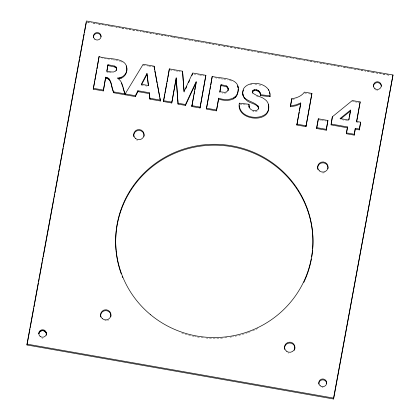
<?xml version="1.0" encoding="UTF-8"?>
<svg xmlns="http://www.w3.org/2000/svg" width="420" height="420" viewBox="0 0 420 420"><rect width="100%" height="100%" fill="white"/><g stroke="black" fill="none" stroke-linecap="round" stroke-linejoin="round"><path stroke-width="0.32" stroke-dasharray="2.1 1.58" d="M257.171 111.121L255.628 111.615L252.793 111.284M226.506 92.783L224.768 93.24L222.254 93.051M292.383 99.414L296.142 98.658M250.147 84.704L251.958 84.536M254.914 84.493L258.353 84.861M239.983 104.102L242.555 104.396M243.196 104.47L247.054 104.906M87.707 22.087L91.576 22.769M94.805 23.341L92.222 22.885L97.388 23.83L95.45 23.452M98.033 23.909L100.616 24.36M101.262 24.476L106.423 25.384L98.033 23.94M109.652 25.951L107.069 25.499L115.458 27.011M110.297 26.066L115.458 26.975M121.916 28.114L124.493 28.565M125.139 28.681L139.34 31.18M145.798 32.319L148.376 32.771M149.021 32.886L154.187 33.794L145.798 32.35M157.411 34.361L154.833 33.91L159.994 34.849L158.056 34.477M160.64 34.934L163.222 35.385M163.868 35.501L169.029 36.409L160.64 34.965M172.258 36.976L169.675 36.524L192.911 40.646L187.751 39.706M172.904 37.091L187.105 39.59M196.14 41.181L193.557 40.73L201.952 42.242M196.786 41.297L201.947 42.205M208.404 43.344L210.987 43.796M211.633 43.911L216.793 44.819L208.404 43.376M220.022 45.386L217.439 44.935L222.605 45.874L220.668 45.502M223.251 45.953L225.829 46.41M226.475 46.526L240.676 49.024M247.128 50.159L249.711 50.615M250.357 50.731L255.523 51.639L247.128 50.195M258.746 52.206L256.168 51.755L264.558 53.261M259.392 52.322L264.558 53.23M271.01 54.364L273.593 54.821M274.239 54.936L288.44 57.435M289.086 57.551L294.247 58.459L271.01 54.401M297.476 59.026L294.893 58.569L303.282 60.081M298.121 59.141L303.282 60.05M309.74 61.184L312.317 61.64M312.963 61.756L318.129 62.664L309.74 61.22M321.358 63.231L318.775 62.774L342.011 66.901L322.004 63.346M345.235 67.436L342.657 66.98L356.853 69.515L351.692 68.57M345.881 67.552L351.046 68.46M357.499 69.594L360.082 70.051M360.728 70.161L365.894 71.075M369.117 71.642L366.539 71.185L371.7 72.13L369.763 71.757M372.346 72.209L374.929 72.665M375.575 72.776L389.77 75.28M87.061 22.008L91.576 22.806M121.916 28.145L139.34 31.217M223.251 45.99L240.676 49.056M357.499 69.631L365.894 71.106M372.346 72.245L389.776 75.311M304.458 92.978L308.185 93.634M308.81 93.744L310.674 94.075M352.312 101.404L354.123 101.724M354.727 101.829L357.147 102.254M357.751 102.359L358.958 102.575M101.026 57.718L103.593 58.17M104.239 58.28L106.811 58.737M107.452 58.847L112.592 59.755M113.237 59.866L114.523 60.091M143.162 65.137L148.312 66.045M148.953 66.155L151.526 66.607M152.171 66.722L153.458 66.948M169.995 69.862L175.019 70.744M175.649 70.854L178.159 71.3M178.789 71.411L180.043 71.631M193.946 74.078L198.965 74.96M199.589 75.075L202.099 75.516M202.729 75.626L203.984 75.847M214.783 77.747L219.912 78.65M220.553 78.766L223.115 79.217M223.755 79.328L227.603 80.005M106.801 72.03L108.612 72.35M109.216 72.455L111.027 72.776M341.901 119.737L348.716 120.939M356.575 122.325L358.318 122.63M141.351 85.118L148.475 86.373M318.932 119.768L320.859 120.11M321.5 120.22L324.067 120.671M324.707 120.787L325.994 121.013M115.805 60.317L119.873 61.236M258.935 84.992L260.673 85.386M229.514 80.383L233 81.485M120.451 61.462L122.189 62.129M256.52 96.002L260.111 97.592M253.675 110.665L253.68 111.526M219.791 91.76L219.797 92.62M184.076 91.445L184.086 92.311M137.545 140.401A5.192 5.087 -0.5 0 1 136.694 140.096M108.733 319.877A5.192 5.087 -0.5 0 1 107.531 320.486M106.208 320.77A5.192 5.087 -0.5 0 1 104.853 320.707M288.803 353.094A5.192 5.087 -0.5 0 1 287.931 352.863M324.613 172.667A5.192 5.087 -0.5 0 1 321.064 172.657M323.085 387.55A3.959 3.875 -0.5 0 1 322.051 387.503M257.801 328.514A98.648 96.632 -0.5 0 1 250.709 331.595M250.11 331.826A98.648 96.632 -0.5 0 1 248.315 332.493M247.716 332.708A98.648 96.632 -0.5 0 1 237.841 335.627M237.211 335.78A98.648 96.632 -0.5 0 1 232.769 336.714M232.129 336.83A98.648 96.632 -0.5 0 1 229.577 337.255M227.015 337.617A98.648 96.632 -0.5 0 1 224.464 337.911M222.553 338.084A98.648 96.632 -0.5 0 1 206.409 338.116M203.185 337.811A98.648 96.632 -0.5 0 1 199.988 337.407M199.353 337.312A98.648 96.632 -0.5 0 1 196.828 336.903M196.198 336.788A98.648 96.632 -0.5 0 1 194.943 336.551M194.313 336.425A98.648 96.632 -0.5 0 1 184.306 333.858M183.687 333.659A98.648 96.632 -0.5 0 1 181.23 332.84M377.727 90.368A3.959 3.875 -0.5 0 1 376.698 90.321M375.711 90.011A3.959 3.875 -0.5 0 1 374.845 89.465M42.929 338.121A3.822 3.743 -0.5 0 1 41.932 338.074M121.27 27.998L116.104 27.09L121.27 28.035M145.152 32.204L139.986 31.295L145.152 32.24M207.758 43.229L202.592 42.32L207.758 43.26M246.482 50.048L241.322 49.14L246.482 50.08M270.365 54.254L265.204 53.345L270.365 54.285M309.094 61.073L303.928 60.16L309.094 61.105"/><path stroke-width="0.63" d="M116.534 68.098L116.54 70.366L116.534 69.505C115.348 73.71 109.736 71.474 106.79 71.169L107.982 64.706L114.655 66.092L115.973 66.964L116.545 68.959L115.973 66.964M248.976 104.265L249.086 107.216L248.976 104.265L239.332 103.168C235.594 121.433 273.189 124.346 268.312 104.454M242.708 93.545L242.697 92.683C242.508 102.659 258.547 100.816 258.752 109.037C257.859 103.241 249.438 103.787 245.994 99.802C242.571 97.214 241.852 92.3 243.647 88.552C250.052 78.86 271.856 83.444 269.981 96.689L260.432 95.566L260.18 92.746C259.245 89.917 254.877 88.552 252.683 90.694L252.284 91.618L252.341 93.23M238.187 88.804C238.591 99.761 226.632 101.157 218.605 98.196L216.447 110.854L206.372 109.085L212.21 76.435C220.595 78.771 241.421 76.913 237.956 91.901C236.859 101.32 225.577 101.509 218.615 99.062L218.605 98.196M27.001 344.122L86.405 21L392.994 74.986L333.596 399L27.006 344.983L27.001 344.122L333.585 398.102L333.596 399M27.006 345.014L29.972 328.86M30.209 327.6L33.768 308.222M34.004 306.962L34.598 303.707M34.834 302.447L38.388 283.064M38.63 281.81L39.223 278.555M39.459 277.294L42.184 262.427M42.42 261.172L43.013 257.911M43.255 256.657L53.923 198.576M54.164 197.321L54.752 194.061M54.994 192.806L58.548 173.423M58.784 172.168L59.377 168.908M59.614 167.653L63.173 148.271M63.41 147.016L66.969 127.633M67.205 126.378L74.912 84.42M75.148 83.165L78.708 63.782M78.944 62.527L79.538 59.267M79.774 58.013L83.333 38.63M83.57 37.375L84.163 34.115M84.399 32.86L86.294 22.507M125.16 93.923L143.157 64.276L154.093 66.203L160.451 100.994L149.951 99.146L149.284 92.752L137.902 90.746L137.907 91.607L135.361 96.579L113.841 92.789L113.831 91.927C110.933 87.638 112.34 78.094 105.688 77.175L103.325 90.935L93.251 89.166L99.089 56.516C106.727 60.107 128.546 55.991 126.751 70.497C126.084 75.028 121.721 78.157 117.264 78.046C122.997 81.07 122.84 88.678 125.16 93.923L125.171 94.784M93.251 89.166L94.658 81.533M94.889 80.262L96.758 70.093M96.994 68.822L99.089 56.516M103.325 90.935L105.688 77.175M106.906 71.442L107.982 64.706M163.517 100.674L169.36 68.891L182.548 71.211L184.076 91.445L192.68 72.996L205.858 75.317L200.02 107.966L191.809 106.517L196.261 81.417L185.477 104.543L185.483 105.404L178.054 104.097L176.185 77.879L171.738 102.984L163.527 101.535L163.517 100.674L171.728 102.123M163.527 101.535L164.808 94.542M165.044 93.272L166.913 83.102M167.15 81.832L167.732 78.65M167.969 77.38L169.36 68.891M171.738 102.984L176.195 78.745M191.809 106.517L193.804 95.671M194.04 94.395L194.628 91.208M194.859 89.933L196.266 82.278L185.483 105.404M200.02 107.966L205.858 75.317M206.493 108.444L209.764 90.647M210 89.376L210.583 86.195M210.814 84.924L212.21 76.435M221.093 84.667L219.791 91.76L224.758 92.379L226.501 91.922L227.588 90.951L228.139 89.602L228.144 90.463L228.139 88.174L227.588 86.888L226.265 85.848L221.093 84.667L219.917 91.975M216.447 110.854L218.615 99.062M290.419 105.919L291.753 98.679C296.594 98.086 301.523 96.222 304.453 92.117L311.908 93.429L305.975 126.62L296.856 125.013L300.741 102.968L295.969 104.879L290.419 105.919L290.425 106.78L295.974 105.745L300.746 103.829L300.741 102.968M290.425 106.78L291.648 100.144M296.856 125.013L299.213 112.177M299.45 110.891L300.746 103.829M305.975 126.62L311.908 93.429M316.654 127.638L318.281 118.792L327.91 120.488L326.293 130.2L316.664 128.504L316.654 127.638L326.282 129.334L326.293 130.2M316.664 128.504L318.171 120.288M326.282 129.334L327.91 120.488M355.315 129.176L359.389 129.89L359.378 129.029L355.31 128.315L354.223 135.114L346.364 133.733L347.456 127.79L331.034 124.898L332.362 116.776L352.301 100.543L360.161 101.924L356.69 121.695M331.369 123.081L332.362 116.776M346.364 133.733L347.45 126.929L331.028 124.037M348.947 119.689L349.178 118.44M349.409 117.191L350.443 111.562M354.223 135.114L355.31 128.315M360.161 101.924L356.57 121.459L360.638 122.178L359.389 129.89M359.378 129.029L360.638 122.178M333.585 398.102L392.994 74.986M242.855 91.733L243.458 89.995M252.294 92.479L252.683 90.694M258.746 108.176C257.161 112.702 249.496 110.822 249.081 106.349M185.698 88.851L186.774 86.541M188.654 82.504L189.73 80.199M191.882 75.59L192.691 73.857M135.361 96.579L135.356 95.718L137.902 90.746M141.645 84.551L146.995 74.319L148.397 85.738M252.693 91.555C254.888 89.413 259.25 90.778 260.19 93.613M340.541 119.007L350.558 110.938M118.325 78.802C124.567 78.729 128.704 71.516 126.2 65.945M260.18 92.746L260.421 94.705L269.976 95.828L269.981 96.689M107.987 65.567L114.66 66.959L115.983 67.825M221.099 85.533L226.27 86.709L227.593 87.748L228.144 89.035L228.139 88.174M105.693 78.036C112.35 78.96 110.938 88.499 113.841 92.789M137.907 91.607L149.289 93.613L149.951 99.146M93.245 88.3L103.315 90.074M113.831 91.927L135.356 95.718M149.94 98.285L160.44 100.133M176.185 77.879L178.043 103.236L185.477 104.543M191.803 105.656L200.015 107.1M206.367 108.218L216.436 109.993M296.846 124.152L305.965 125.758M346.358 132.872L354.218 134.253M121.228 83.05L121.748 84.163M122.005 84.719L122.567 86.494M122.934 87.68L124.798 93.597M237.505 85.817L238.04 87.633L238.035 86.772M269.488 92.19L269.929 94.3M154.581 69.626L154.093 66.203M154.817 70.901L157.096 83.071M157.332 84.347L159.611 96.516M159.852 97.797L160.451 100.994M239.29 105.536C240.256 117.406 258.059 120.577 265.97 113.857C270.039 109.851 269.787 102.506 264.815 99.341C261.156 96.222 255.397 96.044 252.336 92.368L252.284 91.618M184.034 91.655L182.548 71.211M347.45 126.929L347.456 127.79M318.281 118.792L318.292 119.658M291.753 98.679L291.758 99.54M268.642 89.492L268.648 90.353M260.421 94.705L260.432 95.566M259.413 91.303L259.423 92.164M258.683 106.958L258.694 107.819M258.111 90.321L258.122 91.182M258.048 105.772L258.053 106.633M256.263 89.743L256.268 90.605M254.698 89.654L254.704 90.515M253.496 90.006L253.502 90.867M244.555 97.508L244.561 98.369M243.547 96.002L243.558 96.862M242.933 94.395L242.939 95.256M239.332 103.168L239.337 104.029M236.423 95.198L236.428 96.059M235.179 96.784L235.184 97.645M233.615 98.044L233.62 98.905M227.588 86.888L227.593 87.748M226.265 85.848L226.27 86.709M178.043 103.236L178.054 104.097M149.284 92.752L149.289 93.613M121.018 77.411L121.028 78.272M119.369 77.837L119.374 78.698M114.655 66.092L114.66 66.959M109.583 79.543L109.589 80.404M108.895 78.498L108.901 79.359M107.84 77.742L107.846 78.603M106.575 77.333L106.58 78.194M317.971 169.607A5.192 5.087 -0.5 0 1 317.683 168.31M317.662 167.869A5.192 5.087 -0.5 0 1 323.327 162.818A5.192 5.087 -0.5 0 1 327.968 168.782M373.454 86.83A3.959 3.875 -0.5 0 1 377.066 82.64A3.959 3.875 -0.5 0 1 381.339 86.179M93.445 37.454A3.822 3.743 -0.5 0 1 96.936 33.411A3.822 3.743 -0.5 0 1 101.062 36.829M133.886 136.794A5.192 5.087 -0.5 0 1 133.733 135.922M133.712 135.476A5.192 5.087 -0.5 0 1 139.377 130.431A5.192 5.087 -0.5 0 1 144.013 136.395M318.812 384.043A3.959 3.875 -0.5 0 1 322.423 379.858A3.959 3.875 -0.5 0 1 326.697 383.397M312.611 249.905A98.648 96.632 -0.5 0 1 311.729 256.988M311.399 258.888A98.648 96.632 -0.5 0 1 303.844 282.34M122.656 277.552A98.648 96.632 -0.5 0 1 122.178 276.35M121.275 273.94A98.648 96.632 -0.5 0 1 116.067 250.535M116.009 249.895A98.648 96.632 -0.5 0 1 213.691 145.162A98.648 96.632 -0.5 0 1 312.716 248.603M100.753 317A5.192 5.087 -0.5 0 1 105.567 310.616A5.192 5.087 -0.5 0 1 110.88 316.601M294.735 349.424A5.192 5.087 -0.5 0 1 294.42 350.254M284.702 349.393A5.192 5.087 -0.5 0 1 289.517 343.009A5.192 5.087 -0.5 0 1 294.835 348.989M46.373 335.018A3.822 3.743 -0.5 0 0 43.286 330.671A3.822 3.743 -0.5 0 0 38.85 333.695A3.822 3.743 -0.5 0 1 43.286 330.708A3.822 3.743 -0.5 0 1 46.373 335.055M350.548 110.077L348.71 120.078L340.032 118.55L350.548 110.077M146.984 73.453L141.341 84.257L148.465 85.512L146.984 73.453M319.494 170.909A5.192 5.087 -0.5 0 0 327.957 167.921A5.192 5.087 -0.5 0 0 321.09 162.236A5.192 5.087 -0.5 0 0 319.494 170.909M286.367 351.115A5.192 5.087 -0.5 0 0 294.824 348.128A5.192 5.087 -0.5 0 0 287.957 342.442A5.192 5.087 -0.5 0 0 286.367 351.115M102.412 318.722A5.192 5.087 -0.5 0 0 110.875 315.74A5.192 5.087 -0.5 0 0 104.008 310.055A5.192 5.087 -0.5 0 0 102.412 318.722M150.623 314.748A98.648 96.632 -0.5 0 0 311.393 258.027A98.648 96.632 -0.5 0 0 180.91 150.014A98.648 96.632 -0.5 0 0 150.623 314.748M94.778 39.139A3.822 3.743 -0.5 0 0 101.01 36.944A3.822 3.743 -0.5 0 0 95.954 32.76A3.822 3.743 -0.5 0 0 94.778 39.139M320.192 385.786A3.959 3.875 -0.5 0 0 326.639 383.507A3.959 3.875 -0.5 0 0 321.405 379.176A3.959 3.875 -0.5 0 0 320.192 385.786M374.834 88.567A3.959 3.875 -0.5 0 0 381.281 86.294A3.959 3.875 -0.5 0 0 376.052 81.963A3.959 3.875 -0.5 0 0 374.834 88.567M40.136 336.357A3.822 3.743 -0.5 0 0 46.363 334.157A3.822 3.743 -0.5 0 0 41.307 329.973A3.822 3.743 -0.5 0 0 40.136 336.357M135.544 138.516A5.192 5.087 -0.5 0 0 144.008 135.534A5.192 5.087 -0.5 0 0 137.141 129.848A5.192 5.087 -0.5 0 0 135.544 138.516"/></g></svg>
